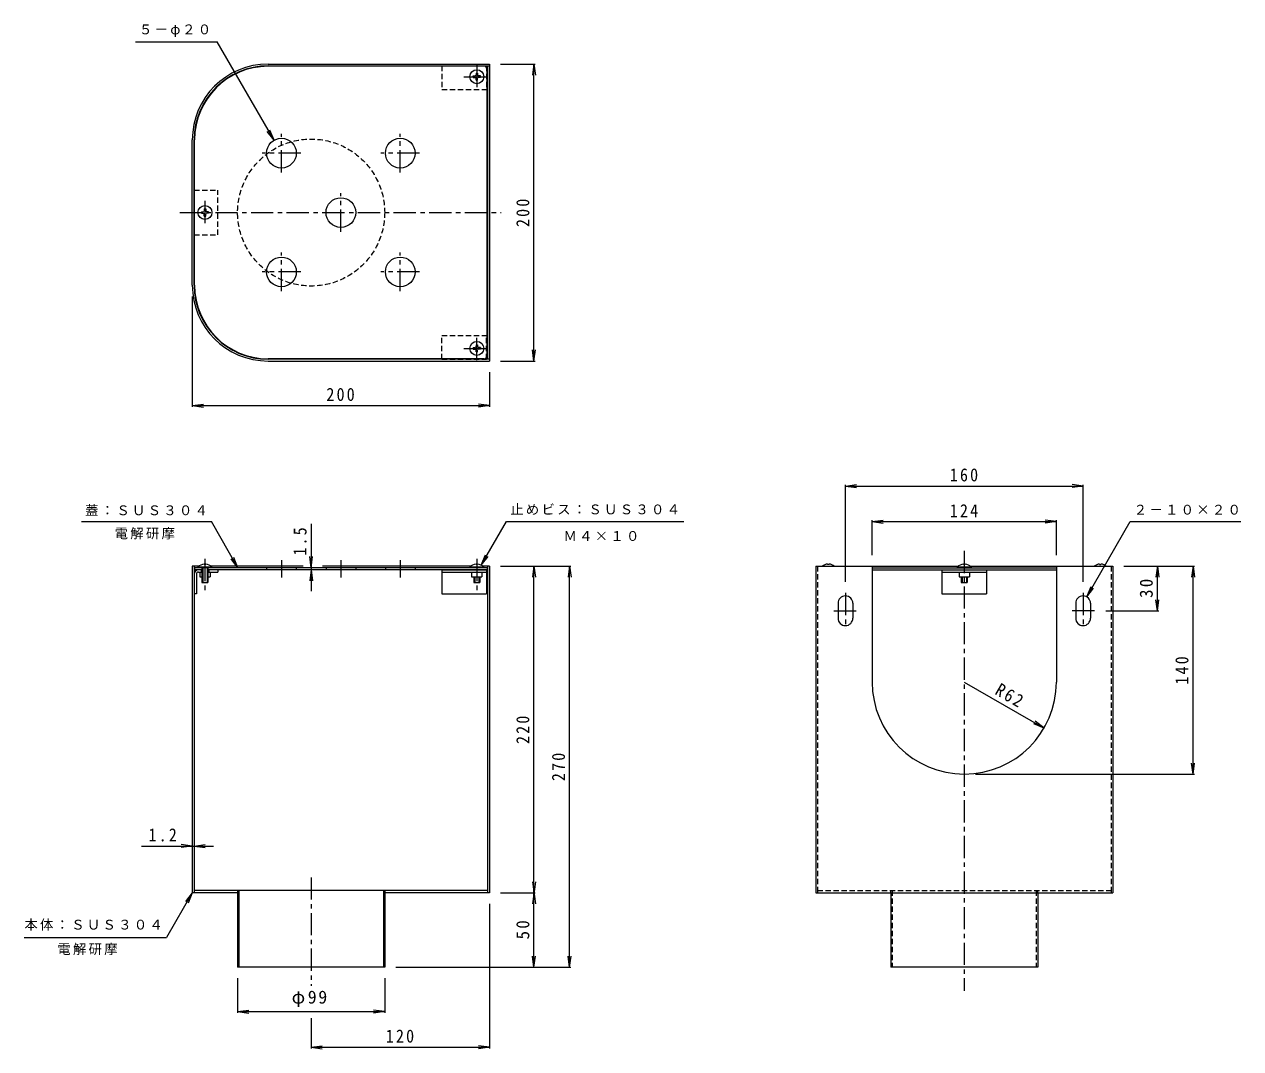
# Model space of a CAD drawing. Units: millimetres, scale not verified. Extents: x -419 to 400, y -306 to 384.
import ezdxf

# ---------------------------------------------------------------- set-up
doc = ezdxf.new("R2010")
doc.units = ezdxf.units.MM
doc.header["$LTSCALE"] = 3
doc.linetypes.add('CHAIN1', pattern=[8, 5, -1, 1, -1])
doc.linetypes.add('DASHED1', pattern=[1.8, 1.2, -0.6])
for name, color, linetype, lineweight in [('0-0', 3, 'Continuous', 9), ('0-1', 2, 'Continuous', 9), ('0-2', 6, 'Continuous', 9), ('0-3', 4, 'Continuous', 9), ('0-4', 7, 'Continuous', 9), ('0-E', 7, 'Continuous', 9)]:
    doc.layers.add(name, color=color, linetype=linetype, lineweight=lineweight)
doc.styles.add('ＭＳ ゴシック', font='')
doc.styles.get('ＭＳ ゴシック').set_extended_font_data('MS Gothic')

msp = doc.modelspace()

# ---------------------------------------------------------------- linework, layer by layer
at = {"layer": '0-0'}
for p, q in [((-254.838, 357.422), (-105.838, 357.422)), ((-254.838, 356.222), (-105.838, 356.222)), ((-107.038, 356.222), (-107.038, 158.622)), ((-105.838, 357.422), (-105.838, 157.422)), ((-305.838, 208.422), (-305.838, 306.422)), ((-304.638, 208.422), (-304.638, 306.422)), ((-105.838, 158.622), (-254.838, 158.622)), ((-254.838, 157.422), (-105.838, 157.422)), ((-305.838, 19.214), (-305.838, -200.786)), ((-301.344, 19.214), (-305.838, 19.214)), ((-304.638, 19.214), (-304.638, -200.786)), ((-231.319, 19.214), (-293.332, 19.214)), ((-118.344, 19.214), (-218.176, 19.214)), ((-105.838, 19.214), (-110.332, 19.214)), ((-107.038, 19.214), (-107.038, -200.786)), ((-105.838, 19.214), (-105.838, -200.786)), ((113.861, 19.214), (113.861, -200.786)), ((113.861, 19.214), (209.855, 19.214)), ((151.861, 19.214), (151.861, -58.786)), ((217.867, 19.214), (313.861, 19.214)), ((275.861, 19.214), (275.861, -58.786)), ((313.861, 19.214), (313.861, -200.786)), ((128.861, -5.786), (128.861, -15.786)), ((138.861, -5.786), (138.861, -15.786)), ((288.861, -5.786), (288.861, -15.786)), ((298.861, -5.786), (298.861, -15.786)), ((-275.338, -200.786), (-305.838, -200.786)), ((-107.038, -199.286), (-304.638, -199.286)), ((-275.338, -199.286), (-275.338, -250.786)), ((-274.538, -199.286), (-274.538, -250.786)), ((-177.138, -199.286), (-177.138, -250.786)), ((-176.338, -199.286), (-176.338, -250.786)), ((-105.838, -200.786), (-176.338, -200.786)), ((113.861, -200.786), (313.861, -200.786)), ((164.361, -200.786), (164.361, -250.786)), ((263.361, -200.786), (263.361, -250.786)), ((-176.338, -250.786), (-275.338, -250.786)), ((263.361, -250.786), (164.361, -250.786))]:
    msp.add_line(p, q, dxfattribs=at)
at = {"layer": '0-0', "linetype": 'CHAIN1'}
for p, q in [((-314.332, 257.422), (-97.905, 257.422)), ((213.861, 29.627), (213.861, -266.702)), ((133.861, 1.245), (133.861, -22.818)), ((293.861, 1.245), (293.861, -22.818)), ((126.129, -10.786), (141.593, -10.786)), ((301.593, -10.786), (286.129, -10.786)), ((-225.838, -190.39), (-225.838, -263.355))]:
    msp.add_line(p, q, dxfattribs=at)
at = {"layer": '0-0', "linetype": 'DASHED1'}
for p, q in [((115.061, 19.214), (115.061, -200.786)), ((312.661, 19.214), (312.661, -200.786)), ((115.061, -199.286), (312.661, -199.286)), ((164.361, -200.786), (164.361, -199.286)), ((165.361, -199.286), (165.361, -250.786)), ((262.361, -199.286), (262.361, -250.786)), ((263.361, -200.786), (263.361, -199.286))]:
    msp.add_line(p, q, dxfattribs=at)
at = {"layer": '0-0', "color": 7}
msp.add_line((267.555, -89.786), (260.625, -86.916), dxfattribs=at)
msp.add_lwpolyline([(213.861, -58.786), (267.555, -89.786), (261.604, -85.221)], dxfattribs=at)
at = {"layer": '0-0', "linetype": 'DASHED1'}
msp.add_circle((-225.838, 257.422), 49.5, dxfattribs=at)
at = {"layer": '0-0'}
for centre, radius, start, end in [((-254.838, 306.422), 51, 90, 180), ((-254.838, 306.422), 49.8, 90, 180), ((-254.838, 208.422), 51, 180, 270), ((-254.838, 208.422), 49.8, 180, 270), ((133.861, -5.786), 5, 0, 180), ((293.861, -5.786), 5, 0, 180), ((133.861, -15.786), 5, 180, 0), ((293.861, -15.786), 5, 180, 0), ((213.861, -58.786), 62, 180, 0)]:
    msp.add_arc(centre, radius, start, end, dxfattribs=at)
at = {"layer": '0-1'}
for p, q in [((-109.338, 355.922), (-254.838, 355.922)), ((-107.338, 160.922), (-107.338, 353.922)), ((-304.338, 208.422), (-304.338, 306.422)), ((-109.338, 158.922), (-254.838, 158.922)), ((-304.338, 18.214), (-304.338, 16.714)), ((-107.338, 18.214), (-304.338, 18.214)), ((-299.338, 16.714), (-304.338, 16.714)), ((-107.338, 16.714), (-295.338, 16.714)), ((-255.838, 18.214), (-255.838, 16.714)), ((-235.838, 18.214), (-235.838, 16.714)), ((-215.838, 18.214), (-215.838, 16.714)), ((-195.838, 18.214), (-195.838, 16.714)), ((-175.838, 18.214), (-175.838, 16.714)), ((-155.838, 18.214), (-155.838, 16.714)), ((-107.338, 18.214), (-107.338, 16.714)), ((151.861, 18.214), (275.861, 18.214)), ((151.861, 16.714), (275.861, 16.714))]:
    msp.add_line(p, q, dxfattribs=at)
at = {"layer": '0-1', "linetype": 'CHAIN1'}
for p, q in [((-245.838, 284.422), (-245.838, 310.422)), ((-165.838, 284.422), (-165.838, 310.422)), ((-232.838, 297.422), (-258.838, 297.422)), ((-152.838, 297.422), (-178.838, 297.422)), ((-205.838, 244.422), (-205.838, 270.422)), ((-245.838, 204.422), (-245.838, 230.422)), ((-165.838, 204.422), (-165.838, 230.422)), ((-232.838, 217.422), (-258.838, 217.422)), ((-152.838, 217.422), (-178.838, 217.422)), ((-245.838, 23.214), (-245.838, 11.714)), ((-205.838, 23.214), (-205.838, 11.714)), ((-165.838, 23.214), (-165.838, 11.714))]:
    msp.add_line(p, q, dxfattribs=at)
at = {"layer": '0-1'}
for centre in [(-245.838, 297.422), (-165.838, 297.422), (-205.838, 257.422), (-245.838, 217.422), (-165.838, 217.422)]:
    msp.add_circle(centre, 10, dxfattribs=at)
for centre, radius, start, end in [((-254.838, 306.422), 49.5, 90, 180), ((-109.338, 353.922), 2, 0, 90), ((-254.838, 208.422), 49.5, 180, 270), ((-109.338, 160.922), 2, 270, 0)]:
    msp.add_arc(centre, radius, start, end, dxfattribs=at)
at = {"layer": '0-2', "linetype": 'DASHED1'}
for p, q in [((-137.838, 356.222), (-137.838, 340.222)), ((-137.838, 356.222), (-107.838, 356.222)), ((-107.838, 356.222), (-107.838, 340.222)), ((-137.838, 340.222), (-107.838, 340.222)), ((-304.638, 272.422), (-288.638, 272.422)), ((-304.638, 272.422), (-304.638, 242.422)), ((-288.638, 242.422), (-288.638, 272.422)), ((-304.638, 242.422), (-288.638, 242.422)), ((-137.838, 174.622), (-107.838, 174.622)), ((-137.838, 158.622), (-137.838, 174.622)), ((-107.838, 158.622), (-107.838, 174.622)), ((-137.838, 158.622), (-107.838, 158.622))]:
    msp.add_line(p, q, dxfattribs=at)
at = {"layer": '0-2', "linetype": 'CHAIN1'}
for p, q in [((-114.338, 356.843), (-114.338, 340.168)), ((-122.946, 348.922), (-106.464, 348.922)), ((-297.338, 265.343), (-297.338, 248.668)), ((-114.338, 158.001), (-114.338, 174.676)), ((-122.946, 165.922), (-106.464, 165.922))]:
    msp.add_line(p, q, dxfattribs=at)
at = {"layer": '0-2'}
for p, q in [((-299.338, 16.714), (-301.338, 16.714)), ((-299.838, 16.714), (-299.838, 15.214)), ((-288.638, 16.714), (-295.338, 16.714)), ((-294.838, 16.714), (-294.838, 15.214)), ((-288.638, 16.714), (-288.638, 15.214)), ((-137.838, 16.714), (-137.838, 0.714)), ((-137.838, 16.714), (-107.838, 16.714)), ((-107.838, 16.714), (-107.838, 0.714)), ((198.861, 16.714), (198.861, 0.714)), ((198.861, 16.714), (228.861, 16.714)), ((228.861, 16.714), (228.861, 0.714)), ((-304.638, 13.714), (-304.638, 0.714)), ((-303.138, 13.714), (-303.138, 0.714)), ((-301.638, 15.214), (-298.738, 15.214)), ((-295.938, 15.214), (-288.638, 15.214)), ((-137.838, 15.214), (-107.838, 15.214)), ((198.861, 15.214), (228.861, 15.214)), ((-303.138, 0.714), (-304.638, 0.714)), ((-137.838, 0.714), (-107.838, 0.714)), ((198.861, 0.714), (228.861, 0.714))]:
    msp.add_line(p, q, dxfattribs=at)
for radius in [3, 1.5]:
    msp.add_arc((-301.638, 13.714), radius, 90, 180, dxfattribs=at)
at = {"layer": '0-3'}
for p, q in [((-116.738, 348.424), (-115.587, 348.404)), ((-115.587, 349.44), (-115.089, 349.673)), ((-115.587, 348.404), (-115.089, 348.171)), ((-114.856, 350.171), (-115.089, 349.673)), ((-114.856, 347.673), (-115.089, 348.171)), ((-114.836, 351.322), (-114.856, 350.171)), ((-114.836, 346.522), (-114.856, 347.673)), ((-114.836, 351.322), (-113.84, 351.322)), ((-114.836, 346.522), (-113.84, 346.522)), ((-113.84, 351.322), (-113.819, 350.171)), ((-113.84, 346.522), (-113.819, 347.673)), ((-113.819, 350.171), (-113.587, 349.673)), ((-113.819, 347.673), (-113.587, 348.171)), ((-113.088, 349.44), (-113.587, 349.673)), ((-113.088, 348.404), (-113.587, 348.171)), ((-111.938, 349.42), (-113.088, 349.44)), ((-111.938, 348.424), (-113.088, 348.404)), ((-111.938, 348.424), (-111.938, 349.42)), ((-299.738, 257.92), (-298.587, 257.94)), ((-298.587, 257.94), (-298.089, 258.173)), ((-298.587, 256.904), (-298.089, 256.671)), ((-297.856, 258.671), (-298.089, 258.173)), ((-297.856, 256.173), (-298.089, 256.671)), ((-297.836, 259.822), (-297.856, 258.671)), ((-297.836, 255.022), (-297.856, 256.173)), ((-297.836, 259.822), (-296.84, 259.822)), ((-297.836, 255.022), (-296.84, 255.022)), ((-296.84, 259.822), (-296.819, 258.671)), ((-296.84, 255.022), (-296.819, 256.173)), ((-296.819, 258.671), (-296.587, 258.173)), ((-296.819, 256.173), (-296.587, 256.671)), ((-296.088, 257.94), (-296.587, 258.173)), ((-296.088, 256.904), (-296.587, 256.671)), ((-294.938, 257.92), (-296.088, 257.94)), ((-294.938, 256.924), (-296.088, 256.904)), ((-294.938, 257.92), (-294.938, 256.924)), ((-116.738, 166.42), (-115.587, 166.44)), ((-115.587, 166.44), (-115.089, 166.673)), ((-115.587, 165.404), (-115.089, 165.171)), ((-114.856, 167.171), (-115.089, 166.673)), ((-114.856, 164.673), (-115.089, 165.171)), ((-114.836, 168.322), (-114.856, 167.171)), ((-114.836, 163.522), (-114.856, 164.673)), ((-114.836, 168.322), (-113.84, 168.322)), ((-113.84, 168.322), (-113.819, 167.171)), ((-113.84, 163.522), (-113.819, 164.673)), ((-113.819, 167.171), (-113.587, 166.673)), ((-113.819, 164.673), (-113.587, 165.171)), ((-113.088, 166.44), (-113.587, 166.673)), ((-113.088, 165.404), (-113.587, 165.171)), ((-111.938, 166.42), (-113.088, 166.44)), ((-111.938, 165.424), (-113.088, 165.404)), ((-111.938, 166.42), (-111.938, 165.424)), ((-114.836, 163.522), (-113.84, 163.522)), ((-302.038, 18.502), (-302.038, 18.214)), ((-292.638, 18.502), (-302.038, 18.502)), ((-292.638, 18.214), (-302.038, 18.214)), ((-299.338, 18.214), (-299.338, 8.214)), ((-298.738, 18.214), (-298.738, 8.214)), ((-297.838, 20.693), (-297.838, 20.293)), ((-296.838, 20.293), (-297.838, 20.293)), ((-296.838, 20.693), (-296.838, 20.293)), ((-295.938, 18.214), (-295.938, 8.214)), ((-295.338, 18.214), (-295.338, 8.214)), ((-292.638, 18.502), (-292.638, 18.214)), ((-119.038, 18.502), (-119.038, 18.214)), ((-109.638, 18.502), (-119.038, 18.502)), ((-109.638, 18.214), (-119.038, 18.214)), ((-114.838, 20.693), (-114.838, 20.293)), ((-113.838, 20.293), (-114.838, 20.293)), ((-113.838, 20.693), (-113.838, 20.293)), ((-109.638, 18.502), (-109.638, 18.214)), ((121.861, 20.693), (121.861, 20.293)), ((122.861, 20.293), (121.861, 20.293)), ((122.861, 20.693), (122.861, 20.293)), ((209.161, 18.502), (209.161, 18.214)), ((218.561, 18.502), (209.161, 18.502)), ((218.561, 18.214), (209.161, 18.214)), ((213.361, 20.693), (213.361, 20.293)), ((214.361, 20.293), (213.361, 20.293)), ((214.361, 20.693), (214.361, 20.293)), ((218.561, 18.502), (218.561, 18.214)), ((304.861, 20.693), (304.861, 20.293)), ((304.861, 20.293), (305.861, 20.293)), ((305.861, 20.693), (305.861, 20.293)), ((-300.838, 15.214), (-300.838, 12.014)), ((-300.838, 12.014), (-298.738, 12.014)), ((-299.338, 8.214), (-295.338, 8.214)), ((-295.938, 12.014), (-293.838, 12.014)), ((-293.838, 15.214), (-293.838, 12.014)), ((-117.838, 15.214), (-117.838, 12.014)), ((-117.838, 12.014), (-110.838, 12.014)), ((-116.338, 12.014), (-116.338, 8.214)), ((-116.338, 8.214), (-112.338, 8.214)), ((-115.738, 12.014), (-115.738, 8.214)), ((-112.938, 12.014), (-112.938, 8.214)), ((-112.338, 12.014), (-112.338, 8.214)), ((-110.838, 15.214), (-110.838, 12.014)), ((210.361, 15.214), (210.361, 12.014)), ((210.361, 12.014), (217.361, 12.014)), ((211.861, 12.014), (211.861, 8.214)), ((211.861, 8.214), (215.861, 8.214)), ((212.461, 12.014), (212.461, 8.214)), ((215.261, 12.014), (215.261, 8.214)), ((215.861, 12.014), (215.861, 8.214)), ((217.361, 15.214), (217.361, 12.014))]:
    msp.add_line(p, q, dxfattribs=at)
at = {"layer": '0-3', "linetype": 'CHAIN1'}
for p, q in [((-297.338, 24.138), (-297.338, 2.271)), ((-114.338, 24.138), (-114.338, 2.271))]:
    msp.add_line(p, q, dxfattribs=at)
at = {"layer": '0-3'}
for points in [[(-116.738, 348.424), (-116.738, 349.42), (-115.587, 349.44)], [(-299.738, 257.92), (-299.738, 256.924), (-298.587, 256.904)], [(-116.738, 166.42), (-116.738, 165.424), (-115.587, 165.404)]]:
    msp.add_lwpolyline(points, dxfattribs=at)
for centre in [(-114.338, 348.922), (-297.338, 257.422), (-114.338, 165.922)]:
    msp.add_circle(centre, 4.7, dxfattribs=at)
for centre, start, end in [((-297.338, 14.614), 94.70146, 140.39801), ((-297.338, 14.614), 39.60199, 85.29808), ((-114.338, 14.614), 94.70146, 140.39801), ((-114.338, 14.614), 39.60199, 85.29808), ((122.361, 14.614), 94.70146, 131.0533), ((122.361, 14.614), 48.9467, 85.29808), ((213.861, 14.614), 94.70146, 140.39801), ((213.861, 14.614), 39.60199, 85.29808), ((305.361, 14.614), 94.70192, 131.0533), ((305.361, 14.614), 48.9467, 85.29854)]:
    msp.add_arc(centre, 6.1, start, end, dxfattribs=at)
at = {"layer": '0-4'}
for p, q in [((-98.338, 357.422), (-74.938, 357.422)), ((-75.838, 357.422), (-76.817, 349.986)), ((-75.838, 157.422), (-75.838, 357.422)), ((-75.838, 357.422), (-74.859, 349.986)), ((-305.838, 200.922), (-305.838, 126.522)), ((-75.838, 157.422), (-76.817, 164.858)), ((-75.838, 157.422), (-74.859, 164.858)), ((-98.338, 157.422), (-74.938, 157.422)), ((-105.838, 149.922), (-105.838, 126.522)), ((-305.838, 127.422), (-298.402, 128.401)), ((-305.838, 127.422), (-105.838, 127.422)), ((-305.838, 127.422), (-298.402, 126.443)), ((-105.838, 127.422), (-113.274, 128.401)), ((-105.838, 127.422), (-113.274, 126.443)), ((133.861, 73.214), (141.297, 74.193)), ((133.861, 8.745), (133.861, 74.114)), ((293.861, 73.214), (286.425, 74.193)), ((293.861, 8.745), (293.861, 74.114)), ((133.861, 73.214), (293.861, 73.214)), ((133.861, 73.214), (141.297, 72.235)), ((293.861, 73.214), (286.425, 72.235)), ((151.861, 49.214), (159.297, 50.193)), ((151.861, 26.714), (151.861, 50.114)), ((151.861, 49.214), (275.861, 49.214)), ((151.861, 49.214), (159.297, 48.235)), ((275.861, 49.214), (268.425, 50.193)), ((275.861, 49.214), (268.425, 48.235)), ((275.861, 26.714), (275.861, 50.114)), ((-225.838, 47.672), (-225.838, 2.499)), ((-225.838, 18.214), (-226.817, 25.649)), ((-225.838, 18.214), (-224.859, 25.649)), ((-225.838, 16.714), (-226.817, 9.278)), ((-225.838, 16.714), (-224.859, 9.278)), ((-98.338, 19.214), (-50.938, 19.214)), ((-75.838, 19.214), (-76.817, 11.778)), ((-75.838, -250.786), (-75.838, 19.214)), ((-75.838, 19.214), (-74.859, 11.778)), ((-51.838, 19.214), (-52.817, 11.778)), ((-51.838, -250.786), (-51.838, 19.214)), ((-51.838, 19.214), (-50.859, 11.778)), ((321.361, 19.214), (368.761, 19.214)), ((343.861, 19.214), (342.882, 11.778)), ((343.861, -10.786), (343.861, 19.214)), ((343.861, 19.214), (344.84, 11.778)), ((367.861, 19.214), (366.882, 11.778)), ((367.861, -120.786), (367.861, 19.214)), ((367.861, 19.214), (368.84, 11.778)), ((343.861, -10.786), (342.882, -3.351)), ((343.861, -10.786), (344.84, -3.351)), ((309.093, -10.786), (344.761, -10.786)), ((367.861, -120.786), (366.882, -113.351)), ((367.861, -120.786), (368.84, -113.351)), ((221.361, -120.786), (368.761, -120.786)), ((-340.076, -169.286), (-291.648, -169.286)), ((-305.838, -169.286), (-313.274, -168.307)), ((-305.838, -169.286), (-313.274, -170.265)), ((-304.638, -169.286), (-297.202, -168.307)), ((-304.638, -169.286), (-297.202, -170.265)), ((-74.859, -193.351), (-76.817, -208.222)), ((-76.817, -193.351), (-74.859, -208.222)), ((-98.338, -200.786), (-74.938, -200.786)), ((-105.838, -208.286), (-105.838, -305.686)), ((-75.838, -250.786), (-76.817, -243.351)), ((-75.838, -250.786), (-74.859, -243.351)), ((-51.838, -250.786), (-52.817, -243.351)), ((-51.838, -250.786), (-50.859, -243.351)), ((-168.838, -250.786), (-50.938, -250.786)), ((-275.338, -258.286), (-275.338, -281.686)), ((-176.338, -258.286), (-176.338, -281.686)), ((-275.338, -280.786), (-267.902, -279.807)), ((-275.338, -280.786), (-176.338, -280.786)), ((-275.338, -280.786), (-267.902, -281.765)), ((-225.838, -285.28), (-225.838, -305.686)), ((-176.338, -280.786), (-183.774, -279.807)), ((-176.338, -280.786), (-183.774, -281.765)), ((-225.838, -304.786), (-218.402, -303.807)), ((-225.838, -304.786), (-105.838, -304.786)), ((-225.838, -304.786), (-218.402, -305.765)), ((-105.838, -304.786), (-113.274, -303.807)), ((-105.838, -304.786), (-113.274, -305.765))]:
    msp.add_line(p, q, dxfattribs=at)
at = {"layer": '0-E'}
for p, q in [((-344.149, 372.422), (-289.139, 372.422)), ((-250.838, 306.082), (-289.139, 372.422)), ((-250.838, 306.082), (-255.404, 312.032)), ((-250.838, 306.082), (-253.708, 313.011)), ((-380.36, 49.214), (-293.017, 49.214)), ((-275.119, 18.214), (-293.017, 49.214)), ((-275.119, 18.214), (-277.989, 25.143)), ((-111.288, 19.896), (-108.418, 26.825)), ((-111.288, 19.896), (-106.722, 25.847)), ((-275.119, 18.214), (-279.685, 24.164)), ((296.361, -1.456), (299.231, 5.473)), ((296.361, -1.456), (300.927, 4.494)), ((-305.838, -200.786), (-323.158, -230.786)), ((-305.838, -200.786), (-310.404, -206.737)), ((-305.838, -200.786), (-308.708, -207.715)), ((-418.944, -230.786), (-323.158, -230.786))]:
    msp.add_line(p, q, dxfattribs=at)
for points in [[(-111.288, 19.896), (-94.361, 49.214), (25.118, 49.214)], [(296.361, -1.456), (325.615, 49.214), (399.937, 49.214)]]:
    msp.add_lwpolyline(points, dxfattribs=at)

# ---------------------------------------------------------------- texts
at = {"layer": '0-0', "color": 2, "insert": (233.764, -66.813), "char_height": 8.798, "attachment_point": 7, "rotation": 330, "style": 'ＭＳ ゴシック'}
msp.add_mtext('\\T1.27;\\W0.9;R62', dxfattribs=at)
at = {"layer": '0-4', "color": 2, "char_height": 8.798, "attachment_point": 7, "rotation": 90, "style": 'ＭＳ ゴシック'}
for s, insert in [('\\T1.27;\\W0.9;200', (-78.838, 247.672)), ('\\T1.27;\\W0.9;1.5', (-228.838, 26.32)), ('\\T1.27;\\W0.95;30', (340.861, -2.161)), ('\\T1.27;\\W0.9;140', (364.861, -60.536)), ('\\T1.27;\\W0.9;220', (-78.838, -100.536)), ('\\T1.27;\\W0.9;270', (-54.838, -125.536)), ('\\T1.27;\\W0.95;50', (-78.838, -232.161))]:
    msp.add_mtext(s, dxfattribs=dict(at, insert=insert))
at = {"layer": '0-4', "color": 2, "char_height": 8.798, "attachment_point": 7, "style": 'ＭＳ ゴシック'}
for s, insert in [('\\T1.27;\\W0.9;200', (-215.588, 130.422)), ('\\T1.27;\\W0.9;160', (204.111, 76.214)), ('\\T1.27;\\W0.9;124', (204.111, 52.214)), ('\\T1.27;\\W0.9;1.2', (-335.347, -166.286)), ('\\T1.19;φ99', (-238.963, -277.786)), ('\\T1.27;\\W0.9;120', (-175.588, -301.786))]:
    msp.add_mtext(s, dxfattribs=dict(at, insert=insert))
at = {"layer": '0-E', "char_height": 6.598, "attachment_point": 7, "style": 'ＭＳ ゴシック'}
for s, insert in [('\\T1.17;５－φ２０', (-341.748, 375.688)), ('\\T1.17;蓋：ＳＵＳ３０４', (-378.036, 53.181)), ('\\T1.17;止めビス：ＳＵＳ３０４', (-91.822, 53.783)), ('\\T1.17;２－１０×２０', (327.937, 53.867)), ('\\T1.17;電解研摩', (-358.146, 37.272)), ('\\T1.17;Ｍ４×１０', (-55.955, 36.164)), ('\\T1.17;本体：ＳＵＳ３０４', (-418.944, -226.235)), ('\\T1.17;電解研摩', (-396.73, -242.728))]:
    msp.add_mtext(s, dxfattribs=dict(at, insert=insert))

doc.saveas('drawing.dxf')
